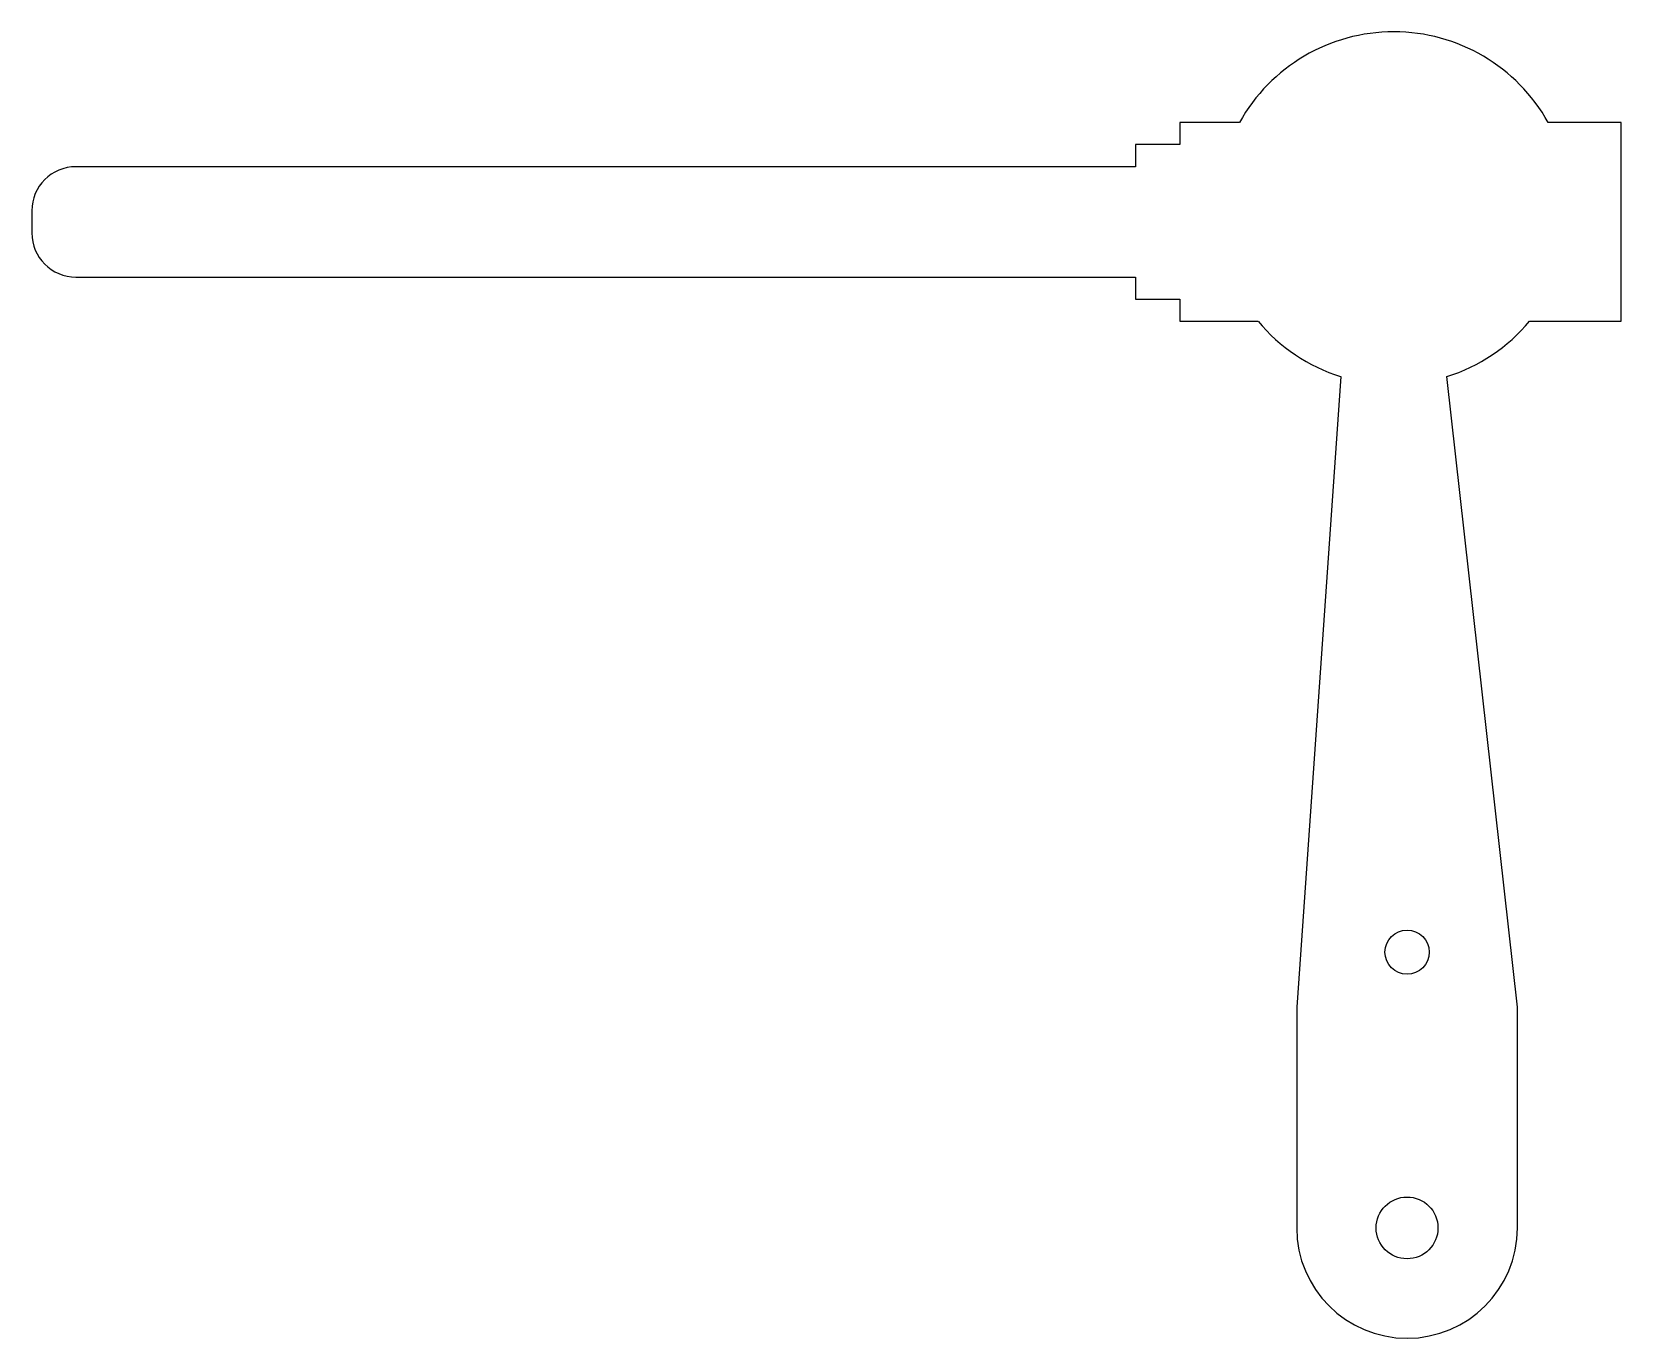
# Model space of a CAD drawing. Header units: millimetres. Extents: x -17.1 to 54.9, y -20.8 to 38.4.
import ezdxf

# ---------------------------------------------------------------- set-up
doc = ezdxf.new("R2010")
doc.units = ezdxf.units.MM
doc.layers.get('0').update_dxf_attribs({"true_color": 0xffffff})

msp = doc.modelspace()

# ---------------------------------------------------------------- linework, layer by layer
at = {"color": 7, "linetype": 'Continuous', "lineweight": 25, "true_color": 0xffffff}
for p, q in [((37.611, 34.334), (34.906, 34.334)), ((34.906, 34.334), (34.906, 33.334)), ((54.906, 34.334), (51.598, 34.334)), ((54.906, 25.334), (54.906, 34.334)), ((34.906, 33.334), (32.906, 33.334)), ((32.906, 33.334), (32.906, 32.334)), ((32.906, 32.334), (-15.094, 32.334)), ((-17.094, 30.334), (-17.094, 29.334)), ((-15.094, 27.334), (32.906, 27.334)), ((32.906, 27.334), (32.906, 26.334)), ((32.906, 26.334), (34.906, 26.334)), ((34.906, 26.334), (34.906, 25.334)), ((34.906, 25.334), (38.453, 25.334)), ((50.755, 25.334), (54.906, 25.334)), ((42.198, 22.82), (40.206, -5.762)), ((50.206, -5.762), (47.011, 22.82)), ((40.206, -5.762), (40.206, -15.762)), ((50.206, -15.762), (50.206, -5.762))]:
    msp.add_line(p, q, dxfattribs=at)
for centre, radius in [((45.206, -3.262), 1), ((45.206, -15.762), 1.4)]:
    msp.add_circle(centre, radius, dxfattribs=at)
for centre, radius, start, end in [((44.604, 30.449), 8, 29.05056, 150.94944), ((-15.094, 30.334), 2, 90, 180), ((-15.094, 29.334), 2, 180, 270), ((44.604, 30.449), 8, 219.74849, 252.49353), ((44.604, 30.449), 8, 287.50647, 320.25151), ((45.206, -15.762), 5, 180, 0)]:
    msp.add_arc(centre, radius, start, end, dxfattribs=at)

doc.saveas('drawing.dxf')
